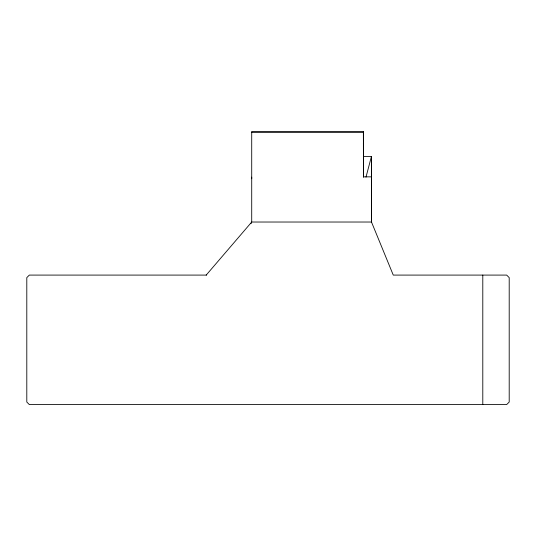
<?xml version="1.0" encoding="UTF-8"?>
<svg xmlns="http://www.w3.org/2000/svg" width="536" height="536" viewBox="0 0 536 536"><rect width="100%" height="100%" fill="white"/><g stroke="black" fill="none" stroke-linecap="round" stroke-linejoin="round"><path stroke-width="0.8" d="M251.712 178.743L251.712 177.135M206.601 275.089L29.339 275.089L26.8 277.628L26.8 402.04L29.339 404.58L506.661 404.58L509.2 402.04L509.2 277.628L506.661 275.089L393.263 275.089L371.495 222.025L371.488 176.853L363.462 176.853L363.381 131.421L251.712 131.421L251.712 222.025L251.083 223.559M371.495 210.943L371.495 222.025L251.712 222.025L206.199 275.089M371.488 178.381L371.488 176.853M365.994 177.141L371.448 156.411L363.421 156.405L363.381 131.421M251.712 132.372L363.468 132.372M363.468 166.066L363.468 177.135M371.488 222.025L371.448 156.411L371.495 186.709M363.381 142.918L363.455 176.88M482.795 275.089L482.795 404.58"/></g></svg>
